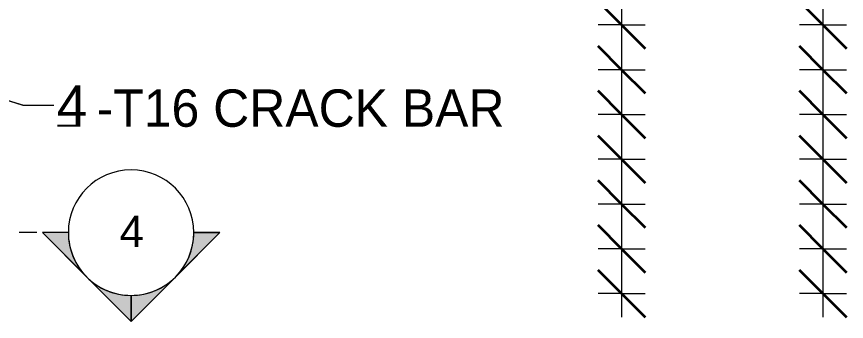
# Model space of a CAD drawing. Header units: millimetres. Extents: x 65464 to 98797, y 2255 to 31386.
# Drawn here: x 70675 to 73321, y 3223 to 4195 of the extents above; entities that cross this region are included whole.
import ezdxf

# ---------------------------------------------------------------- set-up
doc = ezdxf.new("R2010")
doc.units = ezdxf.units.MM
for name, color, linetype, lineweight in [('A-ANNO-DIMS', 211, 'Continuous', 9), ('A-ANNO-DIMS-50', 211, 'Continuous', 9), ('G-ANNO-SYMB', 111, 'Continuous', 9), ('G-ANNO-TEXT', 231, 'Continuous', 9), ('S-RBAR-IDEN', 171, 'Continuous', 9)]:
    doc.layers.add(name, color=color, linetype=linetype, lineweight=lineweight)
doc.styles.add('Arial', font='arial.ttf', dxfattribs={"height": 100})
doc.styles.add('Arial_1', font='arial.ttf', dxfattribs={"height": 125})
doc.styles.add('Nirmala UI', font='Nirmala.ttf', dxfattribs={"height": 119.0625})
doc.dimstyles.new('Arc_Length_-_2_5mm_Arial_1', dxfattribs={"dimscale": 304.8, "dimtxt": 125.683673, "dimasz": 0.492126, "dimexe": 0.246063, "dimexo": 0.0625, "dimgap": 0.287073, "dimtad": 1, "dimdec": 4, "dimzin": 0, "dimdsep": 46, "dimtxsty": 'Nirmala UI', "dimblk1": 'OBLIQUE', "dimblk2": 'OBLIQUE', "dimsah": 1, "dimcen": 0.09, "dimdle": 0.246063, "dimazin": 0, "dimtfac": 1, "dimtdec": 4, "dimtix": 1, "dimtmove": 0, "dimatfit": 3, "dimfxl": 0.246063, "dimfxlon": 1, "dimtvp": 1, "dimtolj": 1, "dimtzin": 0, "dimarcsym": 2})
doc.dimstyles.new('Arc_Length_-_2_5mm_Arial_2', dxfattribs={"dimscale": 304.8, "dimtxt": 125.683673, "dimasz": 0.492126, "dimexe": 0.246063, "dimexo": 0.0625, "dimgap": 0.287073, "dimtad": 1, "dimdec": 4, "dimzin": 0, "dimdsep": 46, "dimtxsty": 'Arial_1', "dimblk1": 'OBLIQUE', "dimblk2": 'OBLIQUE', "dimsah": 1, "dimcen": 0.09, "dimdle": 0.246063, "dimazin": 0, "dimtfac": 1, "dimtdec": 4, "dimtix": 1, "dimtmove": 0, "dimatfit": 3, "dimfxl": 0.246063, "dimfxlon": 1, "dimtvp": 1, "dimtolj": 1, "dimtzin": 0, "dimarcsym": 2})

# ---------------------------------------------------------------- blocks, each defined once
blk = doc.blocks.new('Detail View - M_Section Head - Filled SHOP DWG-600895-Elevation Front')
at = {"layer": 'G-ANNO-SYMB'}
h = blk.add_hatch(color=256, dxfattribs=at)
edge = h.paths.add_edge_path()
edge.add_line((70755.3, 4802.6), (70838.2, 4802.6))
edge.add_arc((71038.2, 4802.6), 200, 180, 225)
edge.add_line((70896.8, 4661.2), (70755.3, 4802.6))
h = blk.add_hatch(color=256, dxfattribs=at)
edge = h.paths.add_edge_path()
edge.add_line((71321, 4802.6), (71179.6, 4661.2))
edge.add_arc((71038.2, 4802.6), 200, 315, 360)
edge.add_line((71238.2, 4802.6), (71321, 4802.6))
h = blk.add_hatch(color=256, dxfattribs=at)
edge = h.paths.add_edge_path()
edge.add_line((71038.2, 4519.8), (70896.8, 4661.2))
edge.add_arc((71038.2, 4802.6), 200, 225, 270)
edge.add_line((71038.2, 4602.6), (71038.2, 4519.8))
h = blk.add_hatch(color=256, dxfattribs=at)
edge = h.paths.add_edge_path()
edge.add_line((71038.2, 4519.8), (71038.2, 4602.6))
edge.add_arc((71038.2, 4802.6), 200, 270, 315)
edge.add_line((71179.6, 4661.2), (71038.2, 4519.8))
for p, q in [((71038.2, 4519.8), (70755.3, 4802.6)), ((70838.2, 4802.6), (70755.3, 4802.6)), ((70755.3, 4802.6), (70896.8, 4661.2)), ((70838.2, 4802.6), (70755.3, 4802.6)), ((71038.2, 4519.8), (71321, 4802.6)), ((71179.6, 4661.2), (71321, 4802.6)), ((71238.2, 4802.6), (71321, 4802.6)), ((71321, 4802.6), (71238.2, 4802.6)), ((70896.8, 4661.2), (71038.2, 4519.8)), ((71038.2, 4519.8), (71179.6, 4661.2)), ((71038.2, 4602.6), (71038.2, 4519.8)), ((71038.2, 4519.8), (71038.2, 4602.6))]:
    blk.add_line(p, q, dxfattribs=at)
for start, end in [(360, 180), (180, 360), (180, 225), (315, 0), (225, 270), (270, 315)]:
    blk.add_arc((71038.2, 4802.6), 200, start, end, dxfattribs=at)
blk = doc.blocks.new('DIMBLOCK22-Elevation Front')
at = {"layer": 'A-ANNO-DIMS-50', "lineweight": 35}
for p, q in [((72604.3, 4310.6), (72529.3, 4385.6)), ((72604.3, 4310.6), (72679.3, 4235.6)), ((72604.3, 4167.9), (72529.3, 4242.9)), ((72604.3, 4167.9), (72679.3, 4092.9))]:
    blk.add_line(p, q, dxfattribs=at)
at = {"layer": 'A-ANNO-DIMS-50'}
for p, q in [((72604.3, 4310.6), (72529.3, 4310.6)), ((72604.3, 4310.6), (72604.3, 4167.9)), ((72604.3, 4310.6), (72679.3, 4310.6)), ((72604.3, 4167.9), (72529.3, 4167.9)), ((72604.3, 4167.9), (72679.3, 4167.9))]:
    blk.add_line(p, q, dxfattribs=at)
blk = doc.blocks.new('_Oblique')
at = {"color": 0, "linetype": 'ByBlock', "lineweight": -2}
blk.add_line((-0.5, -0.5), (0.5, 0.5), dxfattribs=at)
blk = doc.blocks.new('DIMBLOCK23-Elevation Front')
at = {"layer": 'A-ANNO-DIMS-50', "lineweight": 35}
for p, q in [((72604.3, 4167.9), (72529.3, 4242.9)), ((72604.3, 4167.9), (72679.3, 4092.9)), ((72604.3, 4025.2), (72529.3, 4100.2)), ((72604.3, 4025.2), (72679.3, 3950.2))]:
    blk.add_line(p, q, dxfattribs=at)
at = {"layer": 'A-ANNO-DIMS-50'}
for p, q in [((72604.3, 4167.9), (72529.3, 4167.9)), ((72604.3, 4167.9), (72604.3, 4025.2)), ((72604.3, 4167.9), (72679.3, 4167.9)), ((72604.3, 4025.2), (72529.3, 4025.2)), ((72604.3, 4025.2), (72679.3, 4025.2))]:
    blk.add_line(p, q, dxfattribs=at)
blk = doc.blocks.new('DIMBLOCK24-Elevation Front')
at = {"layer": 'A-ANNO-DIMS-50', "lineweight": 35}
for p, q in [((72604.3, 4025.2), (72529.3, 4100.2)), ((72604.3, 4025.2), (72679.3, 3950.2)), ((72604.3, 3882.5), (72529.3, 3957.5)), ((72604.3, 3882.5), (72679.3, 3807.5))]:
    blk.add_line(p, q, dxfattribs=at)
at = {"layer": 'A-ANNO-DIMS-50'}
for p, q in [((72604.3, 4025.2), (72529.3, 4025.2)), ((72604.3, 4025.2), (72604.3, 3882.5)), ((72604.3, 4025.2), (72679.3, 4025.2)), ((72604.3, 3882.5), (72529.3, 3882.5)), ((72604.3, 3882.5), (72679.3, 3882.5))]:
    blk.add_line(p, q, dxfattribs=at)
blk = doc.blocks.new('DIMBLOCK25-Elevation Front')
at = {"layer": 'A-ANNO-DIMS-50', "lineweight": 35}
for p, q in [((72604.3, 3882.5), (72529.3, 3957.5)), ((72604.3, 3882.5), (72679.3, 3807.5)), ((72604.3, 3739.8), (72529.3, 3814.8)), ((72604.3, 3739.8), (72679.3, 3664.8))]:
    blk.add_line(p, q, dxfattribs=at)
at = {"layer": 'A-ANNO-DIMS-50'}
for p, q in [((72604.3, 3882.5), (72529.3, 3882.5)), ((72604.3, 3882.5), (72604.3, 3739.8)), ((72604.3, 3882.5), (72679.3, 3882.5)), ((72604.3, 3739.8), (72529.3, 3739.8)), ((72604.3, 3739.8), (72679.3, 3739.8))]:
    blk.add_line(p, q, dxfattribs=at)
blk = doc.blocks.new('DIMBLOCK26-Elevation Front')
at = {"layer": 'A-ANNO-DIMS-50', "lineweight": 35}
for p, q in [((72604.3, 3739.8), (72529.3, 3814.8)), ((72604.3, 3739.8), (72679.3, 3664.8)), ((72604.3, 3597.1), (72529.3, 3672.1)), ((72604.3, 3597.1), (72679.3, 3522.1))]:
    blk.add_line(p, q, dxfattribs=at)
at = {"layer": 'A-ANNO-DIMS-50'}
for p, q in [((72604.3, 3739.8), (72529.3, 3739.8)), ((72604.3, 3739.8), (72604.3, 3597.1)), ((72604.3, 3739.8), (72679.3, 3739.8)), ((72604.3, 3597.1), (72529.3, 3597.1)), ((72604.3, 3597.1), (72679.3, 3597.1))]:
    blk.add_line(p, q, dxfattribs=at)
blk = doc.blocks.new('DIMBLOCK27-Elevation Front')
at = {"layer": 'A-ANNO-DIMS-50', "lineweight": 35}
for p, q in [((72604.3, 3597.1), (72529.3, 3672.1)), ((72604.3, 3597.1), (72679.3, 3522.1)), ((72604.3, 3454.4), (72529.3, 3529.4)), ((72604.3, 3454.4), (72679.3, 3379.4))]:
    blk.add_line(p, q, dxfattribs=at)
at = {"layer": 'A-ANNO-DIMS-50'}
for p, q in [((72604.3, 3597.1), (72529.3, 3597.1)), ((72604.3, 3597.1), (72604.3, 3454.4)), ((72604.3, 3597.1), (72679.3, 3597.1)), ((72604.3, 3454.4), (72529.3, 3454.4)), ((72604.3, 3454.4), (72679.3, 3454.4))]:
    blk.add_line(p, q, dxfattribs=at)
blk = doc.blocks.new('DIMBLOCK28-Elevation Front')
at = {"layer": 'A-ANNO-DIMS-50', "lineweight": 35}
for p, q in [((72604.3, 3454.4), (72529.3, 3529.4)), ((72604.3, 3454.4), (72679.3, 3379.4)), ((72604.3, 3311.7), (72529.3, 3386.7)), ((72604.3, 3311.7), (72679.3, 3236.7))]:
    blk.add_line(p, q, dxfattribs=at)
at = {"layer": 'A-ANNO-DIMS-50'}
for p, q in [((72604.3, 3454.4), (72529.3, 3454.4)), ((72604.3, 3454.4), (72604.3, 3236.7)), ((72604.3, 3454.4), (72679.3, 3454.4)), ((72604.3, 3311.7), (72529.3, 3311.7)), ((72604.3, 3311.7), (72679.3, 3311.7))]:
    blk.add_line(p, q, dxfattribs=at)
blk = doc.blocks.new('DIMBLOCK29-Elevation Front')
at = {"layer": 'A-ANNO-DIMS-50', "lineweight": 35}
for p, q in [((72604.3, 6165.7), (72529.3, 6240.7)), ((72604.3, 6165.7), (72679.3, 6090.7)), ((72604.3, 6023), (72529.3, 6098)), ((72604.3, 6023), (72679.3, 5948)), ((72604.3, 5880.3), (72529.3, 5955.3)), ((72604.3, 5880.3), (72679.3, 5805.3)), ((72604.3, 5737.6), (72529.3, 5812.6)), ((72604.3, 5737.6), (72679.3, 5662.6)), ((72604.3, 5594.9), (72529.3, 5669.9)), ((72604.3, 5594.9), (72679.3, 5519.9)), ((72604.3, 5452.2), (72529.3, 5527.2)), ((72604.3, 5452.2), (72679.3, 5377.2)), ((72604.3, 5309.5), (72529.3, 5384.5)), ((72604.3, 5309.5), (72679.3, 5234.5)), ((72604.3, 5166.8), (72529.3, 5241.8)), ((72604.3, 5166.8), (72679.3, 5091.8)), ((72604.3, 5024.1), (72529.3, 5099.1)), ((72604.3, 5024.1), (72679.3, 4949.1)), ((72604.3, 4881.4), (72529.3, 4956.4)), ((72604.3, 4881.4), (72679.3, 4806.4)), ((72604.3, 4738.7), (72529.3, 4813.7)), ((72604.3, 4738.7), (72679.3, 4663.7)), ((72604.3, 4596), (72529.3, 4671)), ((72604.3, 4596), (72679.3, 4521)), ((72604.3, 4453.3), (72529.3, 4528.3)), ((72604.3, 4453.3), (72679.3, 4378.3)), ((72604.3, 4310.6), (72529.3, 4385.6)), ((72604.3, 4310.6), (72679.3, 4235.6)), ((72604.3, 4167.9), (72529.3, 4242.9)), ((72604.3, 4167.9), (72679.3, 4092.9)), ((72604.3, 4025.2), (72529.3, 4100.2)), ((72604.3, 4025.2), (72679.3, 3950.2)), ((72604.3, 3882.5), (72529.3, 3957.5)), ((72604.3, 3882.5), (72679.3, 3807.5)), ((72604.3, 3739.8), (72529.3, 3814.8)), ((72604.3, 3739.8), (72679.3, 3664.8)), ((72604.3, 3597.1), (72529.3, 3672.1)), ((72604.3, 3597.1), (72679.3, 3522.1)), ((72604.3, 3454.4), (72529.3, 3529.4)), ((72604.3, 3454.4), (72679.3, 3379.4)), ((72604.3, 3311.7), (72529.3, 3386.7)), ((72604.3, 3311.7), (72679.3, 3236.7))]:
    blk.add_line(p, q, dxfattribs=at)
at = {"layer": 'A-ANNO-DIMS-50'}
for p, q in [((72604.3, 6240.7), (72604.3, 3236.7)), ((72604.3, 6240.7), (72604.3, 6023)), ((72604.3, 6165.7), (72529.3, 6165.7)), ((72604.3, 6165.7), (72679.3, 6165.7)), ((72604.3, 6023), (72529.3, 6023)), ((72604.3, 6023), (72604.3, 5880.3)), ((72604.3, 6023), (72679.3, 6023)), ((72604.3, 5880.3), (72529.3, 5880.3)), ((72604.3, 5880.3), (72604.3, 5737.6)), ((72604.3, 5880.3), (72679.3, 5880.3)), ((72604.3, 5737.6), (72529.3, 5737.6)), ((72604.3, 5737.6), (72604.3, 5594.9)), ((72604.3, 5737.6), (72679.3, 5737.6)), ((72604.3, 5594.9), (72529.3, 5594.9)), ((72604.3, 5594.9), (72604.3, 5452.2)), ((72604.3, 5594.9), (72679.3, 5594.9)), ((72604.3, 5452.2), (72529.3, 5452.2)), ((72604.3, 5452.2), (72604.3, 5309.5)), ((72604.3, 5452.2), (72679.3, 5452.2)), ((72604.3, 5309.5), (72529.3, 5309.5)), ((72604.3, 5309.5), (72604.3, 5166.8)), ((72604.3, 5309.5), (72679.3, 5309.5)), ((72604.3, 5166.8), (72529.3, 5166.8)), ((72604.3, 5166.8), (72604.3, 5024.1)), ((72604.3, 5166.8), (72679.3, 5166.8)), ((72604.3, 5024.1), (72529.3, 5024.1)), ((72604.3, 5024.1), (72604.3, 4881.4)), ((72604.3, 5024.1), (72679.3, 5024.1)), ((72604.3, 4881.4), (72529.3, 4881.4)), ((72604.3, 4881.4), (72604.3, 4738.7)), ((72604.3, 4881.4), (72679.3, 4881.4)), ((72604.3, 4738.7), (72529.3, 4738.7)), ((72604.3, 4738.7), (72604.3, 4596)), ((72604.3, 4738.7), (72679.3, 4738.7)), ((72604.3, 4596), (72529.3, 4596)), ((72604.3, 4596), (72604.3, 4453.3)), ((72604.3, 4596), (72679.3, 4596)), ((72604.3, 4453.3), (72529.3, 4453.3)), ((72604.3, 4453.3), (72604.3, 4310.6)), ((72604.3, 4453.3), (72679.3, 4453.3)), ((72604.3, 4310.6), (72529.3, 4310.6)), ((72604.3, 4310.6), (72604.3, 4167.9)), ((72604.3, 4310.6), (72679.3, 4310.6)), ((72604.3, 4167.9), (72529.3, 4167.9)), ((72604.3, 4167.9), (72604.3, 4025.2)), ((72604.3, 4167.9), (72679.3, 4167.9)), ((72604.3, 4025.2), (72529.3, 4025.2)), ((72604.3, 4025.2), (72604.3, 3882.5)), ((72604.3, 4025.2), (72679.3, 4025.2)), ((72604.3, 3882.5), (72529.3, 3882.5)), ((72604.3, 3882.5), (72604.3, 3739.8)), ((72604.3, 3882.5), (72679.3, 3882.5)), ((72604.3, 3739.8), (72529.3, 3739.8)), ((72604.3, 3739.8), (72604.3, 3597.1)), ((72604.3, 3739.8), (72679.3, 3739.8)), ((72604.3, 3597.1), (72529.3, 3597.1)), ((72604.3, 3597.1), (72604.3, 3454.4)), ((72604.3, 3597.1), (72679.3, 3597.1)), ((72604.3, 3454.4), (72529.3, 3454.4)), ((72604.3, 3454.4), (72604.3, 3236.7)), ((72604.3, 3454.4), (72679.3, 3454.4)), ((72604.3, 3311.7), (72529.3, 3311.7)), ((72604.3, 3311.7), (72679.3, 3311.7))]:
    blk.add_line(p, q, dxfattribs=at)
blk = doc.blocks.new('_None')
blk = doc.blocks.new('DIMBLOCK113-Elevation Right2')
at = {"layer": 'A-ANNO-DIMS-50', "lineweight": 35}
for p, q in [((73246.2, 4310.6), (73171.2, 4385.6)), ((73246.2, 4310.6), (73321.2, 4235.6)), ((73246.2, 4167.9), (73171.2, 4242.9)), ((73246.2, 4167.9), (73321.2, 4092.9))]:
    blk.add_line(p, q, dxfattribs=at)
at = {"layer": 'A-ANNO-DIMS-50'}
for p, q in [((73246.2, 4310.6), (73171.2, 4310.6)), ((73246.2, 4310.6), (73246.2, 4167.9)), ((73246.2, 4310.6), (73321.2, 4310.6)), ((73246.2, 4167.9), (73171.2, 4167.9)), ((73246.2, 4167.9), (73321.2, 4167.9))]:
    blk.add_line(p, q, dxfattribs=at)
blk = doc.blocks.new('DIMBLOCK114-Elevation Right2')
at = {"layer": 'A-ANNO-DIMS-50', "lineweight": 35}
for p, q in [((73246.2, 4167.9), (73171.2, 4242.9)), ((73246.2, 4167.9), (73321.2, 4092.9)), ((73246.2, 4025.2), (73171.2, 4100.2)), ((73246.2, 4025.2), (73321.2, 3950.2))]:
    blk.add_line(p, q, dxfattribs=at)
at = {"layer": 'A-ANNO-DIMS-50'}
for p, q in [((73246.2, 4167.9), (73171.2, 4167.9)), ((73246.2, 4167.9), (73246.2, 4025.2)), ((73246.2, 4167.9), (73321.2, 4167.9)), ((73246.2, 4025.2), (73171.2, 4025.2)), ((73246.2, 4025.2), (73321.2, 4025.2))]:
    blk.add_line(p, q, dxfattribs=at)
blk = doc.blocks.new('DIMBLOCK115-Elevation Right2')
at = {"layer": 'A-ANNO-DIMS-50', "lineweight": 35}
for p, q in [((73246.2, 4025.2), (73171.2, 4100.2)), ((73246.2, 4025.2), (73321.2, 3950.2)), ((73246.2, 3882.5), (73171.2, 3957.5)), ((73246.2, 3882.5), (73321.2, 3807.5))]:
    blk.add_line(p, q, dxfattribs=at)
at = {"layer": 'A-ANNO-DIMS-50'}
for p, q in [((73246.2, 4025.2), (73171.2, 4025.2)), ((73246.2, 4025.2), (73246.2, 3882.5)), ((73246.2, 4025.2), (73321.2, 4025.2)), ((73246.2, 3882.5), (73171.2, 3882.5)), ((73246.2, 3882.5), (73321.2, 3882.5))]:
    blk.add_line(p, q, dxfattribs=at)
blk = doc.blocks.new('DIMBLOCK116-Elevation Right2')
at = {"layer": 'A-ANNO-DIMS-50', "lineweight": 35}
for p, q in [((73246.2, 3882.5), (73171.2, 3957.5)), ((73246.2, 3882.5), (73321.2, 3807.5)), ((73246.2, 3739.8), (73171.2, 3814.8)), ((73246.2, 3739.8), (73321.2, 3664.8))]:
    blk.add_line(p, q, dxfattribs=at)
at = {"layer": 'A-ANNO-DIMS-50'}
for p, q in [((73246.2, 3882.5), (73171.2, 3882.5)), ((73246.2, 3882.5), (73246.2, 3739.8)), ((73246.2, 3882.5), (73321.2, 3882.5)), ((73246.2, 3739.8), (73171.2, 3739.8)), ((73246.2, 3739.8), (73321.2, 3739.8))]:
    blk.add_line(p, q, dxfattribs=at)
blk = doc.blocks.new('DIMBLOCK117-Elevation Right2')
at = {"layer": 'A-ANNO-DIMS-50', "lineweight": 35}
for p, q in [((73246.2, 3739.8), (73171.2, 3814.8)), ((73246.2, 3739.8), (73321.2, 3664.8)), ((73246.2, 3597.1), (73171.2, 3672.1)), ((73246.2, 3597.1), (73321.2, 3522.1))]:
    blk.add_line(p, q, dxfattribs=at)
at = {"layer": 'A-ANNO-DIMS-50'}
for p, q in [((73246.2, 3739.8), (73171.2, 3739.8)), ((73246.2, 3739.8), (73246.2, 3597.1)), ((73246.2, 3739.8), (73321.2, 3739.8)), ((73246.2, 3597.1), (73171.2, 3597.1)), ((73246.2, 3597.1), (73321.2, 3597.1))]:
    blk.add_line(p, q, dxfattribs=at)
blk = doc.blocks.new('DIMBLOCK118-Elevation Right2')
at = {"layer": 'A-ANNO-DIMS-50', "lineweight": 35}
for p, q in [((73246.2, 3597.1), (73171.2, 3672.1)), ((73246.2, 3597.1), (73321.2, 3522.1)), ((73246.2, 3454.4), (73171.2, 3529.4)), ((73246.2, 3454.4), (73321.2, 3379.4))]:
    blk.add_line(p, q, dxfattribs=at)
at = {"layer": 'A-ANNO-DIMS-50'}
for p, q in [((73246.2, 3597.1), (73171.2, 3597.1)), ((73246.2, 3597.1), (73246.2, 3454.4)), ((73246.2, 3597.1), (73321.2, 3597.1)), ((73246.2, 3454.4), (73171.2, 3454.4)), ((73246.2, 3454.4), (73321.2, 3454.4))]:
    blk.add_line(p, q, dxfattribs=at)
blk = doc.blocks.new('DIMBLOCK119-Elevation Right2')
at = {"layer": 'A-ANNO-DIMS-50', "lineweight": 35}
for p, q in [((73246.2, 3454.4), (73171.2, 3529.4)), ((73246.2, 3454.4), (73321.2, 3379.4)), ((73246.2, 3311.7), (73171.2, 3386.7)), ((73246.2, 3311.7), (73321.2, 3236.7))]:
    blk.add_line(p, q, dxfattribs=at)
at = {"layer": 'A-ANNO-DIMS-50'}
for p, q in [((73246.2, 3454.4), (73171.2, 3454.4)), ((73246.2, 3454.4), (73246.2, 3236.7)), ((73246.2, 3454.4), (73321.2, 3454.4)), ((73246.2, 3311.7), (73171.2, 3311.7)), ((73246.2, 3311.7), (73321.2, 3311.7))]:
    blk.add_line(p, q, dxfattribs=at)
blk = doc.blocks.new('DIMBLOCK120-Elevation Right2')
at = {"layer": 'A-ANNO-DIMS-50', "lineweight": 35}
for p, q in [((73246.2, 6165.7), (73171.2, 6240.7)), ((73246.2, 6165.7), (73321.2, 6090.7)), ((73246.2, 6023), (73171.2, 6098)), ((73246.2, 6023), (73321.2, 5948)), ((73246.2, 5880.3), (73171.2, 5955.3)), ((73246.2, 5880.3), (73321.2, 5805.3)), ((73246.2, 5737.6), (73171.2, 5812.6)), ((73246.2, 5737.6), (73321.2, 5662.6)), ((73246.2, 5594.9), (73171.2, 5669.9)), ((73246.2, 5594.9), (73321.2, 5519.9)), ((73246.2, 5452.2), (73171.2, 5527.2)), ((73246.2, 5452.2), (73321.2, 5377.2)), ((73246.2, 5309.5), (73171.2, 5384.5)), ((73246.2, 5309.5), (73321.2, 5234.5)), ((73246.2, 5166.8), (73171.2, 5241.8)), ((73246.2, 5166.8), (73321.2, 5091.8)), ((73246.2, 5024.1), (73171.2, 5099.1)), ((73246.2, 5024.1), (73321.2, 4949.1)), ((73246.2, 4881.4), (73171.2, 4956.4)), ((73246.2, 4881.4), (73321.2, 4806.4)), ((73246.2, 4738.7), (73171.2, 4813.7)), ((73246.2, 4738.7), (73321.2, 4663.7)), ((73246.2, 4596), (73171.2, 4671)), ((73246.2, 4596), (73321.2, 4521)), ((73246.2, 4453.3), (73171.2, 4528.3)), ((73246.2, 4453.3), (73321.2, 4378.3)), ((73246.2, 4310.6), (73171.2, 4385.6)), ((73246.2, 4310.6), (73321.2, 4235.6)), ((73246.2, 4167.9), (73171.2, 4242.9)), ((73246.2, 4167.9), (73321.2, 4092.9)), ((73246.2, 4025.2), (73171.2, 4100.2)), ((73246.2, 4025.2), (73321.2, 3950.2)), ((73246.2, 3882.5), (73171.2, 3957.5)), ((73246.2, 3882.5), (73321.2, 3807.5)), ((73246.2, 3739.8), (73171.2, 3814.8)), ((73246.2, 3739.8), (73321.2, 3664.8)), ((73246.2, 3597.1), (73171.2, 3672.1)), ((73246.2, 3597.1), (73321.2, 3522.1)), ((73246.2, 3454.4), (73171.2, 3529.4)), ((73246.2, 3454.4), (73321.2, 3379.4)), ((73246.2, 3311.7), (73171.2, 3386.7)), ((73246.2, 3311.7), (73321.2, 3236.7))]:
    blk.add_line(p, q, dxfattribs=at)
at = {"layer": 'A-ANNO-DIMS-50'}
for p, q in [((73246.2, 6240.7), (73246.2, 3236.7)), ((73246.2, 6240.7), (73246.2, 6023)), ((73246.2, 6165.7), (73171.2, 6165.7)), ((73246.2, 6165.7), (73321.2, 6165.7)), ((73246.2, 6023), (73171.2, 6023)), ((73246.2, 6023), (73246.2, 5880.3)), ((73246.2, 6023), (73321.2, 6023)), ((73246.2, 5880.3), (73171.2, 5880.3)), ((73246.2, 5880.3), (73246.2, 5737.6)), ((73246.2, 5880.3), (73321.2, 5880.3)), ((73246.2, 5737.6), (73171.2, 5737.6)), ((73246.2, 5737.6), (73246.2, 5594.9)), ((73246.2, 5737.6), (73321.2, 5737.6)), ((73246.2, 5594.9), (73171.2, 5594.9)), ((73246.2, 5594.9), (73246.2, 5452.2)), ((73246.2, 5594.9), (73321.2, 5594.9)), ((73246.2, 5452.2), (73171.2, 5452.2)), ((73246.2, 5452.2), (73246.2, 5309.5)), ((73246.2, 5452.2), (73321.2, 5452.2)), ((73246.2, 5309.5), (73171.2, 5309.5)), ((73246.2, 5309.5), (73246.2, 5166.8)), ((73246.2, 5309.5), (73321.2, 5309.5)), ((73246.2, 5166.8), (73171.2, 5166.8)), ((73246.2, 5166.8), (73246.2, 5024.1)), ((73246.2, 5166.8), (73321.2, 5166.8)), ((73246.2, 5024.1), (73171.2, 5024.1)), ((73246.2, 5024.1), (73246.2, 4881.4)), ((73246.2, 5024.1), (73321.2, 5024.1)), ((73246.2, 4881.4), (73171.2, 4881.4)), ((73246.2, 4881.4), (73246.2, 4738.7)), ((73246.2, 4881.4), (73321.2, 4881.4)), ((73246.2, 4738.7), (73171.2, 4738.7)), ((73246.2, 4738.7), (73246.2, 4596)), ((73246.2, 4738.7), (73321.2, 4738.7)), ((73246.2, 4596), (73171.2, 4596)), ((73246.2, 4596), (73246.2, 4453.3)), ((73246.2, 4596), (73321.2, 4596)), ((73246.2, 4453.3), (73171.2, 4453.3)), ((73246.2, 4453.3), (73246.2, 4310.6)), ((73246.2, 4453.3), (73321.2, 4453.3)), ((73246.2, 4310.6), (73171.2, 4310.6)), ((73246.2, 4310.6), (73246.2, 4167.9)), ((73246.2, 4310.6), (73321.2, 4310.6)), ((73246.2, 4167.9), (73171.2, 4167.9)), ((73246.2, 4167.9), (73246.2, 4025.2)), ((73246.2, 4167.9), (73321.2, 4167.9)), ((73246.2, 4025.2), (73171.2, 4025.2)), ((73246.2, 4025.2), (73246.2, 3882.5)), ((73246.2, 4025.2), (73321.2, 4025.2)), ((73246.2, 3882.5), (73171.2, 3882.5)), ((73246.2, 3882.5), (73246.2, 3739.8)), ((73246.2, 3882.5), (73321.2, 3882.5)), ((73246.2, 3739.8), (73171.2, 3739.8)), ((73246.2, 3739.8), (73246.2, 3597.1)), ((73246.2, 3739.8), (73321.2, 3739.8)), ((73246.2, 3597.1), (73171.2, 3597.1)), ((73246.2, 3597.1), (73246.2, 3454.4)), ((73246.2, 3597.1), (73321.2, 3597.1)), ((73246.2, 3454.4), (73171.2, 3454.4)), ((73246.2, 3454.4), (73246.2, 3236.7)), ((73246.2, 3454.4), (73321.2, 3454.4)), ((73246.2, 3311.7), (73171.2, 3311.7)), ((73246.2, 3311.7), (73321.2, 3311.7))]:
    blk.add_line(p, q, dxfattribs=at)

msp = doc.modelspace()

# ---------------------------------------------------------------- linework, layer by layer
at = {"layer": 'G-ANNO-SYMB'}
msp.add_line((70740.36953, 3506.08658), (70684.14088, 3506.08658), dxfattribs=at)
at = {"layer": 'S-RBAR-IDEN'}
for p, q in [((70447.33951, 3987.39678), (70697.59271, 3912.79477)), ((70482.65771, 3977.23513), (70695.28335, 3912.79477)), ((70695.28335, 3912.79477), (70797.83005, 3912.79477)), ((70697.59271, 3912.79477), (70797.83005, 3912.79477))]:
    msp.add_line(p, q, dxfattribs=at)

# ---------------------------------------------------------------- block references
at = {"layer": 'G-ANNO-SYMB'}
msp.add_blockref('Detail View - M_Section Head - Filled SHOP DWG-600895-Elevation Front', (2.19011, -1296.51902), dxfattribs=at)

# ---------------------------------------------------------------- texts
at = {"layer": 'G-ANNO-SYMB', "insert": (71003.67806, 3559.92043), "char_height": 100, "width": 96.2025, "attachment_point": 1, "style": 'Arial'}
msp.add_mtext('4', dxfattribs=at)
at = {"layer": 'S-RBAR-IDEN', "insert": (70797.83005, 3962.45623), "char_height": 119.0625, "width": 1699.5775, "attachment_point": 1, "style": 'Nirmala UI'}
msp.add_mtext('2 -T16 CRACK BAR', dxfattribs=at)

# ---------------------------------------------------------------- dimensions: what is measured, and where the dimension line sits
at = {"layer": 'A-ANNO-DIMS'}
for base, p1, p2, text, dimstyle, override, picture, middle in [((72604.29838, 3311.75), (72529.29838, 6165.75), (72529.29838, 3311.75), '2854', 'Arc_Length_-_2_5mm_Arial_1', {"dimpost": '<>', "dimblk1": 'None', "dimblk2": 'None', "dimsah": 1, "dimfxl": 2854}, 'DIMBLOCK29-Elevation Front', (72455.23293, 4738.75)), ((73246.1928, 3311.75), (73321.1928, 6165.75), (73321.1928, 3311.75), '2854', 'Arc_Length_-_2_5mm_Arial_2', {"dimpost": '<>', "dimblk1": 'None', "dimblk2": 'None', "dimsah": 1, "dimfxl": 2854}, 'DIMBLOCK120-Elevation Right2', (73094.87117, 4738.75)), ((72604.29838, 4167.95), (72529.29838, 4310.65), (72529.29838, 4167.95), ' ', 'Arc_Length_-_2_5mm_Arial_1', {"dimpost": '<>', "dimfxl": 142.7}, 'DIMBLOCK22-Elevation Front', (72604.29838, 4239.3)), ((73246.1928, 4167.95), (73321.1928, 4310.65), (73321.1928, 4167.95), ' ', 'Arc_Length_-_2_5mm_Arial_2', {"dimpost": '<>', "dimfxl": 142.7}, 'DIMBLOCK113-Elevation Right2', (73246.1928, 4239.3)), ((72604.29838, 4025.25), (72529.29838, 4167.95), (72529.29838, 4025.25), ' ', 'Arc_Length_-_2_5mm_Arial_1', {"dimpost": '<>', "dimfxl": 142.7}, 'DIMBLOCK23-Elevation Front', (72604.29838, 4096.6)), ((73246.1928, 4025.25), (73321.1928, 4167.95), (73321.1928, 4025.25), ' ', 'Arc_Length_-_2_5mm_Arial_2', {"dimpost": '<>', "dimfxl": 142.7}, 'DIMBLOCK114-Elevation Right2', (73246.1928, 4096.6)), ((72604.29838, 3882.55), (72529.29838, 4025.25), (72529.29838, 3882.55), ' ', 'Arc_Length_-_2_5mm_Arial_1', {"dimpost": '<>', "dimfxl": 142.7}, 'DIMBLOCK24-Elevation Front', (72604.29838, 3953.9)), ((73246.1928, 3882.55), (73321.1928, 4025.25), (73321.1928, 3882.55), ' ', 'Arc_Length_-_2_5mm_Arial_2', {"dimpost": '<>', "dimfxl": 142.7}, 'DIMBLOCK115-Elevation Right2', (73246.1928, 3953.9)), ((72604.29838, 3739.85), (72529.29838, 3882.55), (72529.29838, 3739.85), ' ', 'Arc_Length_-_2_5mm_Arial_1', {"dimpost": '<>', "dimfxl": 142.7}, 'DIMBLOCK25-Elevation Front', (72604.29838, 3811.2)), ((73246.1928, 3739.85), (73321.1928, 3882.55), (73321.1928, 3739.85), ' ', 'Arc_Length_-_2_5mm_Arial_2', {"dimpost": '<>', "dimfxl": 142.7}, 'DIMBLOCK116-Elevation Right2', (73246.1928, 3811.2)), ((72604.29838, 3597.15), (72529.29838, 3739.85), (72529.29838, 3597.15), ' ', 'Arc_Length_-_2_5mm_Arial_1', {"dimpost": '<>', "dimfxl": 142.7}, 'DIMBLOCK26-Elevation Front', (72604.29838, 3668.5)), ((73246.1928, 3597.15), (73321.1928, 3739.85), (73321.1928, 3597.15), ' ', 'Arc_Length_-_2_5mm_Arial_2', {"dimpost": '<>', "dimfxl": 142.7}, 'DIMBLOCK117-Elevation Right2', (73246.1928, 3668.5)), ((72604.29838, 3454.45), (72529.29838, 3597.15), (72529.29838, 3454.45), ' ', 'Arc_Length_-_2_5mm_Arial_1', {"dimpost": '<>', "dimfxl": 142.7}, 'DIMBLOCK27-Elevation Front', (72604.29838, 3525.8)), ((73246.1928, 3454.45), (73321.1928, 3597.15), (73321.1928, 3454.45), ' ', 'Arc_Length_-_2_5mm_Arial_2', {"dimpost": '<>', "dimfxl": 142.7}, 'DIMBLOCK118-Elevation Right2', (73246.1928, 3525.8)), ((72604.29838, 3311.75), (72529.29838, 3454.45), (72529.29838, 3311.75), ' ', 'Arc_Length_-_2_5mm_Arial_1', {"dimpost": '<>', "dimfxl": 142.7}, 'DIMBLOCK28-Elevation Front', (72604.29838, 3383.1)), ((73246.1928, 3311.75), (73321.1928, 3454.45), (73321.1928, 3311.75), ' ', 'Arc_Length_-_2_5mm_Arial_2', {"dimpost": '<>', "dimfxl": 142.7}, 'DIMBLOCK119-Elevation Right2', (73246.1928, 3383.1))]:
    dim = msp.add_linear_dim(base=base, p1=p1, p2=p2, angle=90, text=text, dimstyle=dimstyle, override=override, dxfattribs=at)
    dim.commit()
    dim.dimension.update_dxf_attribs({"geometry": picture, "text_midpoint": middle})

# ---------------------------------------------------------------- next in the draw order: texts
at = {"layer": 'G-ANNO-TEXT', "color": 7, "insert": (70803.63312, 3975.14933), "char_height": 125, "width": 116.2446875, "attachment_point": 1, "style": 'Arial_1', "bg_fill": 3, "box_fill_scale": 0, "bg_fill_color": 256, "bg_fill_true_color": 3254780160, "bg_fill_transparency": 256}
msp.add_mtext('4', dxfattribs=at)

doc.saveas('drawing.dxf')
